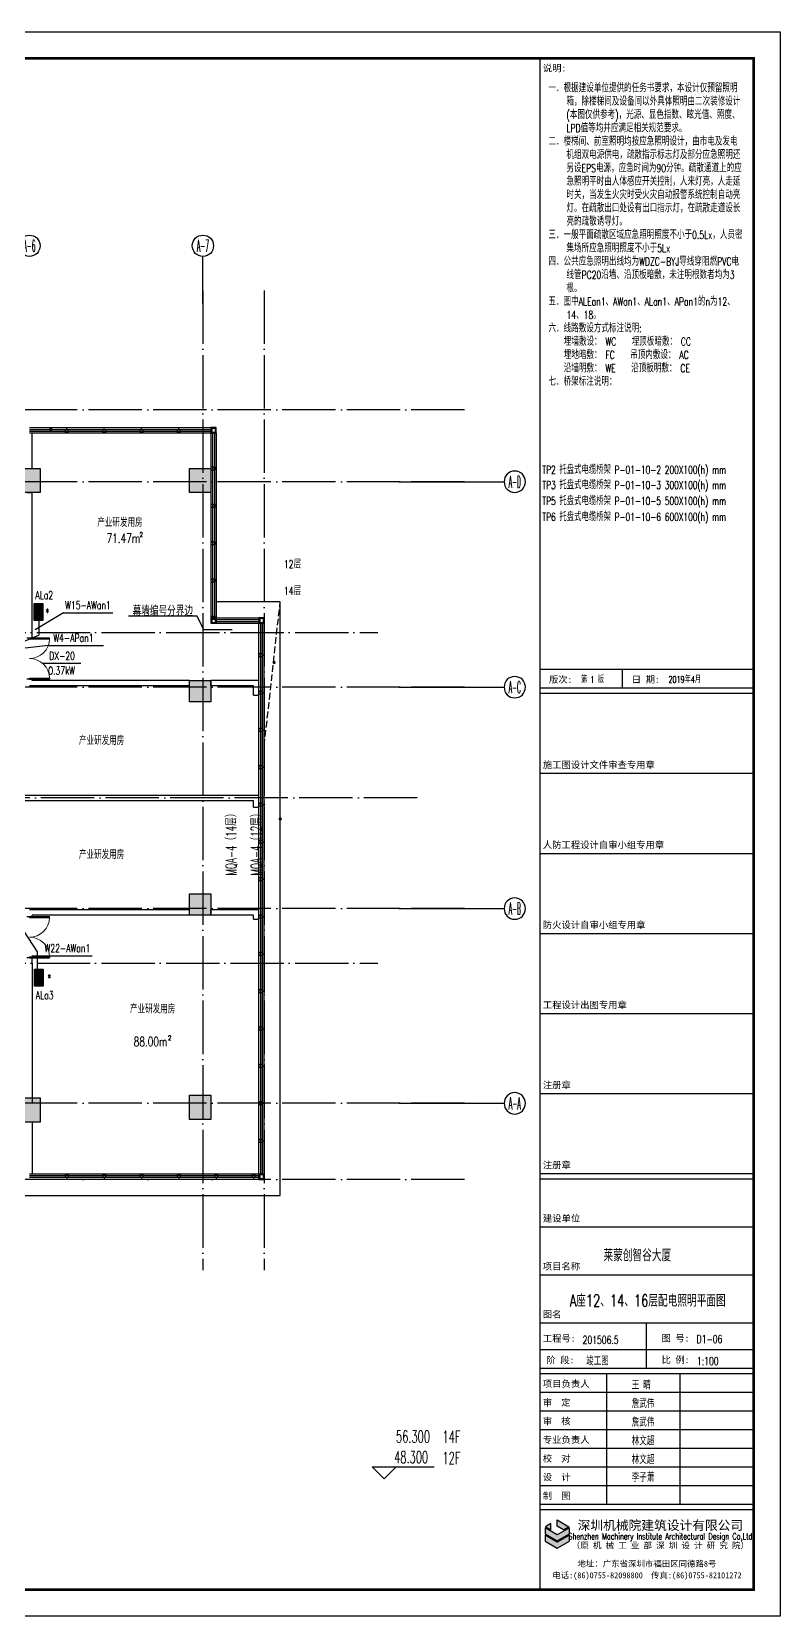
# Model space of a CAD drawing. Extents: x 1980812 to 2226895, y -554123 to 281606.
# Drawn here: x 2036850 to 2064912, y 16005 to 75405 of the extents above; entities that cross this region are included whole.
import ezdxf
from ezdxf.enums import TextEntityAlignment as Align

# ---------------------------------------------------------------- set-up
doc = ezdxf.new("R2010")
doc.units = 0
doc.header["$LTSCALE"] = 1000
doc.header["$MEASUREMENT"] = 0
doc.linetypes.add('DASH', pattern=[0.35, 0.25, -0.1])
doc.linetypes.add('DOTE', pattern=[2.42, 2, -0.2, 0.02, -0.2])
for name, color, linetype in [('$TD_AUDIT_GENERATED_(158)', 8, 'Continuous'), ('$TD_AUDIT_GENERATED_(1F3)', 7, 'Continuous'), ('$TD_AUDIT_GENERATED_(210)', 8, 'Continuous'), ('$TD_AUDIT_GENERATED_(2762)', 8, 'Continuous'), ('$TD_AUDIT_GENERATED_(276D)', 8, 'Continuous'), ('$TD_AUDIT_GENERATED_(2A51)', 8, 'Continuous'), ('1', 1, 'Continuous'), ('7', 7, 'Continuous'), ('AXIS', 7, 'Continuous'), ('AXIS_TEXT', 7, 'Continuous'), ('COLU', 8, 'Continuous'), ('COLU_HATCH', 8, 'Continuous'), ('CURTWALL', 8, 'Continuous'), ('DIM_ELEV', 8, 'Continuous'), ('DIM_SYMB', 8, 'Continuous'), ('dote', 8, 'DOTE'), ('DQ2', 2, 'Continuous'), ('DQ7', 7, 'Continuous'), ('TK', 1, 'Continuous'), ('WALL', 7, 'Continuous'), ('WINDOW', 8, 'Continuous')]:
    doc.layers.add(name, color=color, linetype=linetype)
doc.styles.add('_TCH_AXIS', font='COMPLEX', dxfattribs={"bigfont": 'GBCBIG'})
doc.styles.add('COMPLEX', font='COMPLEX')
doc.styles.add('D8', font='txtw.shx', dxfattribs={"width": 0.7, "bigfont": 'hztxtw.shx'})
doc.styles.add('HEITI', font='simplex.shx', dxfattribs={"width": 0.6, "bigfont": 'hztxt.shx'})
doc.styles.add('HZF', font='ROMANS2', dxfattribs={"width": 0.7, "bigfont": 'HZDF2'})
doc.styles.add('HZTXTW', font='txtw.shx', dxfattribs={"width": 0.6, "bigfont": 'hztxtw.shx'})
doc.styles.add('SONGTI', font='', dxfattribs={"width": 1.1})
doc.styles.get('SONGTI').set_extended_font_data('NSimSun')

# ---------------------------------------------------------------- blocks, each defined once
blk = doc.blocks.new('_AXISO')
blk.add_circle((0, 0), 0.5)
at = {"layer": 'AXIS_TEXT', "style": 'COMPLEX', "width": 1.041667}
blk.add_attdef('A', text='', height=0.56, dxfattribs=at).set_placement((-0.25, -0.28), (0.25, -0.28), align=Align.FIT)
blk = doc.blocks.new('$TD_AUDIT_GENERATED_(9F)')
at = {"layer": 'AXIS'}
for p, q in [((46600, 29979), (46600, 31745)), ((53944, 23300), (57893, 23300)), ((53944, 15600), (57893, 15600)), ((53944, 7300), (57893, 7300)), ((53944, 0), (57893, 0))]:
    blk.add_line(p, q, dxfattribs=at)
at = {"layer": 'dote'}
for p, q in [((46600, 30469), (46600, -6248)), ((48900, 30469), (48900, -6248)), ((56411, 26000), (-8456, 26000)), ((56413, 23300), (-8454, 23300)), ((56413, 15600), (-8454, 15600)), ((54631, 11450), (37209, 11450)), ((56413, 7300), (-8454, 7300)), ((56413, 0), (-8454, 0)), ((56413, -2850), (-8454, -2850))]:
    blk.add_line(p, q, dxfattribs=at)
at = {"layer": 'AXIS'}
ref = blk.add_blockref('_AXISO', (40100, 32145), dxfattribs=dict(at, xscale=800, yscale=800, zscale=800))
ref.add_attrib('A', 'A-6', dxfattribs={"layer": 'AXIS_TEXT', "height": 452.5, "style": '_TCH_AXIS', "width": 0.344262}).set_placement((39874, 31919), (40326, 31919), align=Align.FIT)
ref = blk.add_blockref('_AXISO', (46600, 32145), dxfattribs=dict(at, xscale=800, yscale=800, zscale=800))
ref.add_attrib('A', 'A-7', dxfattribs={"layer": 'AXIS_TEXT', "height": 452.5, "style": '_TCH_AXIS', "width": 0.344262}).set_placement((46374, 31919), (46826, 31919), align=Align.FIT)
ref = blk.add_blockref('_AXISO', (58293, 23300), dxfattribs=dict(at, xscale=-800, yscale=800, zscale=800))
ref.add_attrib('A', 'A-D', dxfattribs={"layer": 'AXIS_TEXT', "height": 452.5, "style": '_TCH_AXIS', "width": 0.328125}).set_placement((58066, 23074), (58519, 23074), align=Align.FIT)
ref = blk.add_blockref('_AXISO', (58293, 15600), dxfattribs=dict(at, xscale=-800, yscale=800, zscale=800))
ref.add_attrib('A', 'A-C', dxfattribs={"layer": 'AXIS_TEXT', "height": 452.5, "style": '_TCH_AXIS', "width": 0.33871}).set_placement((58066, 15374), (58519, 15374), align=Align.FIT)
ref = blk.add_blockref('_AXISO', (58293, 7300), dxfattribs=dict(at, xscale=-800, yscale=800, zscale=800))
ref.add_attrib('A', 'A-B', dxfattribs={"layer": 'AXIS_TEXT', "height": 452.5, "style": '_TCH_AXIS', "width": 0.328125}).set_placement((58066, 7074), (58519, 7074), align=Align.FIT)
ref = blk.add_blockref('_AXISO', (58293, 0), dxfattribs=dict(at, xscale=-800, yscale=800, zscale=800))
ref.add_attrib('A', 'A-A', dxfattribs={"layer": 'AXIS_TEXT', "height": 452.5, "style": '_TCH_AXIS', "width": 0.323077}).set_placement((58066, -226), (58519, -226), align=Align.FIT)
blk = doc.blocks.new('$DorLib2D$00000002')
for p, q in [((-0.5, 0), (-0.5, 0.4875)), ((-0.475, 0.4875), (-0.5, 0.4875)), ((-0.475, 0), (-0.475, 0.4875)), ((0.475, 0), (0.475, 0.4875)), ((0.475, 0.4875), (0.5, 0.4875)), ((0.5, 0), (0.5, 0.4875)), ((-0.5, 0), (-0.475, 0)), ((0.5, 0), (0.475, 0))]:
    blk.add_line(p, q)
at = {"lineweight": 13}
for centre, start, end in [((-0.4875, 0), 0, 88.53072), ((0.4875, 0), 91.46928, 180)]:
    blk.add_arc(centre, 0.4875, start, end, dxfattribs=at)
blk = doc.blocks.new('A$C4923384A')
at = {"layer": '$TD_AUDIT_GENERATED_(158)', "color": 2}
for p, q in [((49500, -4500), (47100, -4500)), ((49500, -26750), (49500, -4500)), ((13750, -26750), (49500, -26750))]:
    blk.add_line(p, q, dxfattribs=at)
at = {"layer": '$TD_AUDIT_GENERATED_(158)', "color": 2, "linetype": 'DASH'}
blk.add_line((48900, -9903), (49500, -4500), dxfattribs=at)
at = {"layer": 'CURTWALL'}
for p, q in [((40100, 2030), (46900, 2030)), ((40100, 1963), (46900, 1963)), ((40100, 1897), (46900, 1897)), ((40100, 1830), (46900, 1830)), ((46900, 2030), (46900, 1830)), ((46900, 1830), (46900, -5100)), ((47100, 1830), (46900, 1830)), ((46967, 1830), (46967, -5100)), ((47033, 1830), (47033, -5100)), ((47100, 1830), (47100, -5100)), ((47100, -5100), (46900, -5100)), ((47100, -5100), (48700, -5100)), ((47100, -5100), (47100, -5300)), ((47100, -5167), (48700, -5167)), ((47100, -5233), (48700, -5233)), ((47100, -5300), (48700, -5300)), ((48700, -5100), (48700, -5300)), ((48700, -25950), (48700, -5300)), ((48700, -5300), (48900, -5300)), ((48767, -25950), (48767, -5300)), ((48833, -25950), (48833, -5300)), ((48900, -25950), (48900, -5300)), ((48700, -25950), (40100, -25950)), ((48700, -26017), (40100, -26017)), ((48700, -26083), (40100, -26083)), ((48700, -26150), (48700, -25950)), ((48700, -25950), (48900, -25950)), ((48700, -26150), (40100, -26150))]:
    blk.add_line(p, q, dxfattribs=at)
for points in [[(47100, 2030), (46900, 2030), (46900, 1830), (47100, 1830)], [(47070, 2000), (46930, 2000), (46930, 1860), (47070, 1860)], [(47100, -5100), (46900, -5100), (46900, -5300), (47100, -5300)], [(47070, -5130), (46930, -5130), (46930, -5270), (47070, -5270)], [(48900, -5100), (48700, -5100), (48700, -5300), (48900, -5300)], [(48870, -5130), (48730, -5130), (48730, -5270), (48870, -5270)], [(48900, -25950), (48700, -25950), (48700, -26150), (48900, -26150)], [(48870, -25980), (48730, -25980), (48730, -26120), (48870, -26120)]]:
    blk.add_lwpolyline(points, close=True, dxfattribs=at)
at = {"layer": 'DIM_SYMB', "const_width": 60}
for points in [[(49298, -6782, 1), (49241, -6766, 1)], [(49529, -12645, 1), (49471, -12629, 1)]]:
    blk.add_lwpolyline(points, format="xyb", close=True, dxfattribs=at)
at = {"layer": 'dote'}
for p, q in [((6500, -5650), (53154, -5650)), ((6500, -18050), (53154, -18050))]:
    blk.add_line(p, q, dxfattribs=at)
at = {"layer": 'WALL'}
for p, q in [((40200, 500), (40200, 1830)), ((40000, 500), (40200, 500)), ((40000, -400), (40200, -400)), ((40200, -5650), (40200, -400)), ((40000, -5850), (40200, -5850)), ((40200, -5850), (40200, -5650)), ((40200, -7400), (40000, -7400)), ((46100, -7650), (40100, -7650)), ((40200, -7450), (40200, -7400)), ((46100, -7450), (40200, -7450)), ((46100, -7650), (46100, -7450)), ((48600, -7450), (46900, -7450)), ((46900, -7650), (46900, -7450)), ((48500, -7650), (46900, -7650)), ((48500, -8000), (48500, -7650)), ((48700, -7450), (48600, -7450)), ((48700, -7650), (48700, -7450)), ((48700, -7650), (48700, -7650)), ((48700, -8000), (48700, -7650)), ((48500, -8000), (48700, -8000)), ((37900, -11750), (48700, -11750)), ((48700, -12200), (48700, -11750)), ((37900, -11950), (48500, -11950)), ((48500, -12200), (48500, -11950)), ((48500, -12200), (48700, -12200)), ((40000, -16300), (40200, -16300)), ((46100, -16050), (40100, -16050)), ((40200, -16300), (40200, -16250)), ((46100, -16250), (40200, -16250)), ((46100, -16250), (46100, -16050)), ((48600, -16050), (46900, -16050)), ((46900, -16250), (46900, -16050)), ((48500, -16250), (46900, -16250)), ((48500, -16400), (48500, -16250)), ((48500, -16400), (48700, -16400)), ((48700, -16050), (48600, -16050)), ((48700, -16250), (48700, -16050)), ((48700, -16250), (48700, -16250)), ((48700, -16400), (48700, -16250)), ((40200, -17850), (40000, -17850)), ((40200, -18050), (40200, -17850)), ((40200, -18050), (40200, -23300)), ((40200, -23300), (40000, -23300)), ((40200, -24000), (40000, -24000)), ((40200, -24000), (40200, -25950))]:
    blk.add_line(p, q, dxfattribs=at)
at = {"layer": 'WINDOW', "xscale": -1550, "zscale": -1550}
for p, yscale, rotation in [((40100, -6625), -1550, 89.99999999897491), ((40100, -17075), 1550, 270.0000000042127)]:
    blk.add_blockref('$DorLib2D$00000002', p, dxfattribs=dict(at, yscale=yscale, rotation=rotation))
at = {"layer": '$TD_AUDIT_GENERATED_(1F3)', "style": 'HZF', "width": 0.7}
for s, height, p in [('71.47m', 350, (43623, -2118)), ('2', 175, (44290, -1980)), ('2', 175, (45355, -20848)), ('88.00m', 350, (44639, -20986))]:
    blk.add_text(s, height=height, dxfattribs=at).set_placement(p, align=Align.MIDDLE_CENTER)
blk = doc.blocks.new('A$C312424F2')
at = {"layer": '$TD_AUDIT_GENERATED_(1F3)', "style": 'D8', "width": 0.7}
for p in [(43491, -1537), (42805, -9712), (42805, -13987), (44718, -19773)]:
    blk.add_text('\\M+5B2FA\\M+5D2B5\\M+5D1D0\\M+5B7A2\\M+5D3C3\\M+5B7BF', height=300, rotation=0.00057, dxfattribs=at).set_placement(p, align=Align.MIDDLE_CENTER)
blk = doc.blocks.new('$TD_AUDIT_GENERATED_(2768)')
at = {"layer": '$TD_AUDIT_GENERATED_(276D)'}
blk.add_line((115028288, 22648046), (115028222, 22648046), dxfattribs=at)
for points in [[(115028222, 22648096), (115028225, 22648096), (115028225, 22647996), (115028222, 22647996)], [(115028288, 22648096), (115028422, 22648096), (115028422, 22647996), (115028288, 22647996)]]:
    blk.add_lwpolyline(points, close=True, dxfattribs=at)
blk = doc.blocks.new('$TD_AUDIT_GENERATED_(27E6)')
at = {"layer": 'WINDOW'}
for p, rotation in [((-22606546, 115030252), 270), ((-22605146, 115030252), 270), ((-22603746, 115030252), 270), ((-22602346, 115030252), 270), ((22689546, -115054372), 90), ((22690946, -115054372), 90), ((22692346, -115054372), 90), ((22693746, -115054372), 90), ((22695146, -115054372), 90), ((22696546, -115054372), 90)]:
    blk.add_blockref('$TD_AUDIT_GENERATED_(2768)', p, dxfattribs=dict(at, rotation=rotation))
at = {"layer": 'WINDOW', "xscale": -1}
for p in [(115075322, -22647546), (115075322, -22648946), (115075322, -22650346), (115075322, -22651746), (115075322, -22653146), (115077122, -22654546), (115077122, -22655946), (115077122, -22657346), (115077122, -22658746), (115077122, -22660146), (115077122, -22661546), (115077122, -22662946), (115077122, -22664346), (115077122, -22665746), (115077122, -22667146), (115077122, -22668546), (115077122, -22669946), (115077122, -22671346), (115077122, -22672746)]:
    blk.add_blockref('$TD_AUDIT_GENERATED_(2768)', p, dxfattribs=at)
blk = doc.blocks.new('$TD_AUDIT_GENERATED_(3B77)')
at = {"layer": 'COLU_HATCH'}
h = blk.add_hatch(color=256, dxfattribs=at)
h.dxf.hatch_style = 1
h.paths.add_polyline_path([(39700, 23800), (40500, 23800), (40500, 22900), (39700, 22900)])
h = blk.add_hatch(color=256, dxfattribs=at)
h.dxf.hatch_style = 1
h.paths.add_polyline_path([(46100, 23800), (46900, 23800), (46900, 22900), (46100, 22900)])
h = blk.add_hatch(color=256, dxfattribs=at)
h.dxf.hatch_style = 1
h.paths.add_polyline_path([(46900, 15850), (46900, 15050), (46100, 15050), (46100, 15850)])
h = blk.add_hatch(color=256, dxfattribs=at)
h.dxf.hatch_style = 1
h.paths.add_polyline_path([(46100, 7050), (46100, 7850), (46900, 7850), (46900, 7050)])
h = blk.add_hatch(color=256, dxfattribs=at)
h.dxf.hatch_style = 1
h.paths.add_polyline_path([(39700, 200), (40500, 200), (40500, -700), (39700, -700)])
h = blk.add_hatch(color=256, dxfattribs=at)
h.dxf.hatch_style = 1
h.paths.add_polyline_path([(46100, -600), (46100, 300), (46900, 300), (46900, -600)])
at = {"layer": 'COLU'}
for points in [[(39700, 23800), (40500, 23800), (40500, 22900), (39700, 22900)], [(46100, 23800), (46900, 23800), (46900, 22900), (46100, 22900)], [(46900, 15850), (46900, 15050), (46100, 15050), (46100, 15850)], [(46100, 7050), (46100, 7850), (46900, 7850), (46900, 7050)], [(39700, 200), (40500, 200), (40500, -700), (39700, -700)], [(46100, -600), (46100, 300), (46900, 300), (46900, -600)]]:
    blk.add_lwpolyline(points, close=True, dxfattribs=at)
blk = doc.blocks.new('*X245')
at = {"color": 0}
for p, q in [((8700, 8370), (9500, 8370)), ((8700, 8340), (9500, 8340)), ((8700, 8310), (9500, 8310)), ((8700, 8280), (9500, 8280)), ((8700, 8250), (9500, 8250)), ((8700, 8220), (9500, 8220)), ((8700, 8190), (9500, 8190)), ((8700, 8160), (9500, 8160)), ((8700, 8130), (9500, 8130)), ((8700, 8100), (9500, 8100)), ((8700, 8070), (9500, 8070)), ((8700, 8040), (9500, 8040)), ((8700, 8010), (9500, 8010))]:
    blk.add_line(p, q, dxfattribs=at)
blk = doc.blocks.new('XM')
at = {"layer": '1'}
for p, q in [((320, 168), (-320, 168)), ((-320, 168), (-320, -152)), ((320, -152), (320, 168)), ((-320, -152), (320, -152))]:
    blk.add_line(p, q, dxfattribs=at)
at = {"layer": '1', "xscale": 0.8, "yscale": 0.8, "zscale": 0.8}
blk.add_blockref('*X245', (-7280, -6552), dxfattribs=at)
blk = doc.blocks.new('tu kuang A1 A')
at = {"layer": 'TK'}
h = blk.add_hatch(color=256, dxfattribs=at)
h.paths.add_polyline_path([(75976, 3247), (75738, 3384), (75738, 3611), (76172, 3360)])
h.paths.add_polyline_path([(75303, 3360), (75499, 3247), (75499, 3473)])
h.paths.add_polyline_path([(75280, 3095), (75738, 2831), (76195, 3095), (76195, 3321), (75738, 3057), (75280, 3321)])
h.paths.add_polyline_path([(75738, 2553), (76195, 2817), (76195, 3043), (75738, 2779), (75280, 3043), (75280, 2817)])
for p, q in [((75100, 1000), (75100, 58400)), ((83100, 1000), (83100, 58400)), ((75100, 35500), (83100, 35500)), ((78187, 34800), (78187, 35500)), ((75100, 34800), (83100, 34800)), ((75100, 34600), (83100, 34600)), ((75100, 31600), (83100, 31600)), ((75100, 28600), (83100, 28600)), ((75100, 25600), (83100, 25600)), ((75100, 22600), (83100, 22600)), ((75100, 19600), (83100, 19600)), ((75100, 16600), (83100, 16600)), ((75100, 16400), (83100, 16400)), ((75100, 16400), (83100, 16400)), ((75100, 16400), (83100, 16400)), ((75100, 16400), (83100, 16400)), ((75100, 16400), (83100, 16400)), ((75100, 14600), (83100, 14600)), ((75100, 14600), (83100, 14600)), ((75100, 14600), (83100, 14600)), ((75100, 14600), (83100, 14600)), ((75100, 14600), (83100, 14600)), ((75100, 12800), (83100, 12800)), ((75100, 11000), (83100, 11000)), ((79087, 9286), (79087, 11000)), ((75100, 10000), (83100, 10000)), ((75100, 9300), (83100, 9300)), ((75100, 9300), (83100, 9300)), ((75100, 9300), (83100, 9300)), ((75100, 9100), (83100, 9100)), ((77600, 4200), (77600, 9100)), ((80350, 4200), (80350, 9100)), ((75100, 8400), (83100, 8400)), ((75100, 7700), (83100, 7700)), ((75100, 7000), (83100, 7000)), ((75100, 6300), (83100, 6300)), ((75100, 5600), (83100, 5600)), ((75100, 4900), (83100, 4900)), ((75100, 4200), (83100, 4200)), ((75100, 4000), (83100, 4000)), ((83100, 1000), (75100, 1000))]:
    blk.add_line(p, q, dxfattribs=at)
for points in [[(0, 59400), (84100, 59400), (84100, 0), (0, 0)], [(75976, 3247), (75738, 3384), (75738, 3611), (76172, 3360)], [(75280, 3095), (75738, 2831), (76195, 3095), (76195, 3321), (75738, 3057), (75280, 3321)], [(75738, 2553), (76195, 2817), (76195, 3043), (75738, 2779), (75280, 3043), (75280, 2817)], [(75303, 3360), (75499, 3247), (75499, 3473)]]:
    blk.add_lwpolyline(points, close=True, dxfattribs=at)
at = {"layer": 'TK', "const_width": 100}
blk.add_lwpolyline([(83100, 1000), (83100, 58400), (2500, 58400), (2500, 1000)], close=True, dxfattribs=at)
at = {"layer": '7', "style": 'D8', "width": 0.7}
for s, height, p in [('\\M+5B5DA 1 \\M+5B0E6', 250, (76625, 34995)), ('2019\\M+5C4EA4\\M+5D4C2', 250, (79909, 34997)), ('201506.5', 300, (76689, 10210)), ('\\M+5BFA2\\M+5B9A4\\M+5CDBC', 300, (76820, 9408)), ('1:100', 300, (80977, 9415)), ('\\M+5CDF5 \\M+5C7E7', 300, (78530, 8510)), ('\\M+5D5B2\\M+5CEE4\\M+5CEB0', 300, (78530, 7816)), ('\\M+5D5B2\\M+5CEE4\\M+5CEB0', 300, (78530, 7116)), ('\\M+5C1D6\\M+5CEC4\\M+5B3AC', 300, (78530, 6414)), ('\\M+5C1D6\\M+5CEC4\\M+5B3AC', 300, (78530, 5714)), ('\\M+5C0EE\\M+5D7D3\\M+5CFF4', 300, (78530, 5048))]:
    blk.add_text(s, height=height, dxfattribs=at).set_placement(p)
at = {"layer": '7', "color": 1, "style": 'D8', "width": 0.7}
blk.add_text('\\M+5C0B3\\M+5C3C9\\M+5B4B4\\M+5D6C7\\M+5B9C8\\M+5B4F3\\M+5CFC3', height=450, dxfattribs=at).set_placement((77472, 13307))
at = {"layer": 'TK', "style": 'SONGTI'}
for s, p in [('\\M+5CBB5\\M+5C3F7:', (75198, 57909)), ('\\M+5B0E6\\M+5B4CE:', (75428, 34992)), ('\\M+5C8D5 \\M+5C6DA:', (78532, 34992)), ('\\M+5CAA9\\M+5B9A4\\M+5CDBC\\M+5C9E8\\M+5BCC6\\M+5CEC4\\M+5BCFE\\M+5C9F3\\M+5B2E9\\M+5D7A8\\M+5D3C3\\M+5D5C2', (75198, 31792)), ('\\M+5C8CB\\M+5B7C0\\M+5B9A4\\M+5B3CC\\M+5C9E8\\M+5BCC6\\M+5D7D4\\M+5C9F3\\M+5D0A1\\M+5D7E9\\M+5D7A8\\M+5D3C3\\M+5D5C2', (75198, 28792)), ('\\M+5B7C0\\M+5BBF0\\M+5C9E8\\M+5BCC6\\M+5D7D4\\M+5C9F3\\M+5D0A1\\M+5D7E9\\M+5D7A8\\M+5D3C3\\M+5D5C2', (75198, 25792)), ('\\M+5B9A4\\M+5B3CC\\M+5C9E8\\M+5BCC6\\M+5B3F6\\M+5CDBC\\M+5D7A8\\M+5D3C3\\M+5D5C2', (75198, 22792)), ('\\M+5D7A2\\M+5B2E1\\M+5D5C2', (75198, 19792)), ('\\M+5D7A2\\M+5B2E1\\M+5D5C2', (75198, 16792)), ('\\M+5BDA8\\M+5C9E8\\M+5B5A5\\M+5CEBB', (75198, 14792)), ('\\M+5CFEE\\M+5C4BF\\M+5C3FB\\M+5B3C6', (75198, 12992)), ('\\M+5CDBC\\M+5C3FB', (75198, 11192)), ('\\M+5B9A4\\M+5B3CC\\M+5BAC5:', (75198, 10294)), ('\\M+5B1C8 \\M+5C0FD:', (79649, 9492)), ('\\M+5CFEE\\M+5C4BF\\M+5B8BA\\M+5D4F0\\M+5C8CB', (75198, 8592)), ('\\M+5C9F3  \\M+5B6A8', (75198, 7892)), ('\\M+5C9F3  \\M+5BACB', (75198, 7192)), ('\\M+5D7A8\\M+5D2B5\\M+5B8BA\\M+5D4F0\\M+5C8CB', (75198, 6492)), ('\\M+5D0A3  \\M+5B6D4', (75198, 5792)), ('\\M+5C9E8  \\M+5BCC6', (75198, 5092)), ('\\M+5D6C6  \\M+5CDBC', (75198, 4392))]:
    blk.add_text(s, height=250, dxfattribs=at).set_placement(p)
for s, p in [('\\M+5CDBC \\M+5BAC5:', (80166, 10425)), ('\\M+5BDD7 \\M+5B6CE:', (75853, 9606))]:
    blk.add_text(s, height=250, dxfattribs=at).set_placement(p, align=Align.MIDDLE_CENTER)
for s, height, p in [('\\M+5C9EE\\M+5DBDA\\M+5BBFA\\M+5D0B5\\M+5D4BA\\M+5BDA8\\M+5D6FE\\M+5C9E8\\M+5BCC6\\M+5D3D0\\M+5CFDE\\M+5B9AB\\M+5CBBE', 350, (79605, 3238)), ('\\M+5A3A8\\M+5D4AD \\M+5BBFA \\M+5D0B5 \\M+5B9A4 \\M+5D2B5 \\M+5B2BF \\M+5C9EE \\M+5DBDA \\M+5C9E8 \\M+5BCC6 \\M+5D1D0 \\M+5BEBF \\M+5D4BA\\M+5A3A9', 228, (79605, 2543)), ('\\M+5B5D8\\M+5D6B7\\M+5A3BA\\M+5B9E3\\M+5B6AB\\M+5CAA1\\M+5C9EE\\M+5DBDA\\M+5CAD0\\M+5B8A3\\M+5CCEF\\M+5C7F8\\M+5CDAC\\M+5B5C2\\M+5C2B78\\M+5BAC5', 225.625, (79100, 1860)), ('\\M+5B5E7\\M+5BBB0:(86)0755-82098800  \\M+5B4AB\\M+5D5E6:(86)0755-82101272', 225.62, (79100, 1424))]:
    blk.add_text(s, height=height, dxfattribs=at).set_placement(p, align=Align.CENTER)
at = {"layer": 'TK', "style": 'HEITI', "width": 0.7}
blk.add_text('Shenzhen Machinery Institute Architectural Design Co,Ltd', height=229, dxfattribs=at).set_placement((79605, 2884), align=Align.CENTER)

msp = doc.modelspace()

# ---------------------------------------------------------------- linework, layer by layer
at = {"layer": '$TD_AUDIT_GENERATED_(2A51)'}
for p, q in [((2043051.4, 53494.2), (2040474, 53494.2)), ((2043306.8, 52984), (2043051.4, 53494.2)), ((2044366.5, 52984), (2043306.8, 52984))]:
    msp.add_line(p, q, dxfattribs=at)
at = {"layer": 'DIM_ELEV'}
for p, q in [((2050057.1, 21158.5), (2049607.1, 21608.5)), ((2049607.1, 21608.5), (2051940.8, 21608.5)), ((2050057.1, 21158.5), (2050507.1, 21608.5))]:
    msp.add_line(p, q, dxfattribs=at)
at = {"layer": 'DIM_SYMB', "const_width": 60}
msp.add_lwpolyline([(2037564.6, 60527.2, 1), (2037558.4, 60467.5, 1)], format="xyb", close=True, dxfattribs=at)
at = {"layer": 'DQ2'}
for p in [(2037114.9, 53327), (2036539.5, 52540.3)]:
    msp.add_line(p, (2037114.9, 52789.5), dxfattribs=at)
msp.add_lwpolyline([(2037064, 40262.1), (2037064, 40917.5), (2036398.5, 41946.5)], dxfattribs=at)
at = {"layer": 'DQ7'}
for p, q in [((2038044.7, 53624.6), (2036975.6, 52979.5)), ((2038044.7, 53624.6), (2039891.5, 53624.6)), ((2037469, 52398), (2036178, 52242)), ((2037469, 52398), (2039539.2, 52398)), ((2037283.3, 51728.3), (2038691.5, 51728.3)), ((2036855.3, 40767.1), (2039121.3, 40767.1))]:
    msp.add_line(p, q, dxfattribs=at)

# ---------------------------------------------------------------- block references
at = {"layer": '$TD_AUDIT_GENERATED_(1F3)'}
msp.add_blockref('A$C312424F2', (1996666.5, 58534), dxfattribs=at)
at = {"layer": '$TD_AUDIT_GENERATED_(210)'}
msp.add_blockref('A$C4923384A', (1996666.5, 58534), dxfattribs=at)
at = {"layer": '$TD_AUDIT_GENERATED_(2762)'}
msp.add_blockref('$TD_AUDIT_GENERATED_(27E6)', (1996666.5, 58534), dxfattribs=at)
at = {"layer": 'COLU'}
msp.add_blockref('$TD_AUDIT_GENERATED_(3B77)', (1996666.5, 35234), dxfattribs=at)
at = {"layer": 'DQ2'}
msp.add_blockref('tu kuang A1 A', (1980812.3, 16004.8), dxfattribs=at)
at = {"layer": 'DQ2', "xscale": -1, "rotation": 270}
for p in [(2037098.9, 53647), (2037112, 39942.1)]:
    msp.add_blockref('XM', p, dxfattribs=at)
at = {"layer": 'WALL'}
msp.add_blockref('$TD_AUDIT_GENERATED_(9F)', (1996666.5, 35234), dxfattribs=at)

# ---------------------------------------------------------------- texts
at = {"layer": '$TD_AUDIT_GENERATED_(1F3)', "style": 'D8', "width": 0.7}
for s, p in [('12\\M+5B2E3', (2046626, 55442.5)), ('14\\M+5B2E3', (2046626.7, 54442.5))]:
    msp.add_text(s, height=300, rotation=0.000571, dxfattribs=at).set_placement(p, align=Align.MIDDLE_CENTER)
at = {"layer": '$TD_AUDIT_GENERATED_(2A51)', "style": 'HZTXTW', "width": 0.6}
for s, rotation, p in [('\\M+5C4BB\\M+5C7BD\\M+5B1E0\\M+5BAC5\\M+5B7D6\\M+5BDE7\\M+5B1DF', 359.999429, (2041766.4, 53694.2)), ('MQA-4\\M+5A3A814\\M+5B2E3\\M+5A3A9', 90.000571, (2044323, 45026.1)), ('MQA-4\\M+5A3A812\\M+5B2E3\\M+5A3A9', 90.000571, (2045265.8, 45026.1))]:
    msp.add_text(s, height=400, rotation=rotation, dxfattribs=at).set_placement(p, align=Align.MIDDLE_CENTER)
at = {"layer": '7', "style": 'D8', "width": 0.7}
msp.add_text('D1-06', height=300, dxfattribs=at).set_placement((2061776.8, 26245.7))
at = {"layer": 'DIM_ELEV', "color": 7, "style": 'HZTXTW', "width": 0.6}
for s, p in [('56.300', (2050506.5, 22517.1)), ('14F', (2052249.6, 22508.9)), ('48.300', (2050437.9, 21746.1)), ('12F', (2052249.6, 21712.6))]:
    msp.add_text(s, height=450, dxfattribs=at).set_placement(p)
at = {"layer": 'DQ7', "style": 'D8', "width": 0.68}
for s, p in [('TP2 \\M+5CDD0\\M+5C5CC\\M+5CABD\\M+5B5E7\\M+5C0C2\\M+5C7C5\\M+5BCDC P-01-10-2 200X100(h) mm', (2055994.9, 58833.4)), ('TP3 \\M+5CDD0\\M+5C5CC\\M+5CABD\\M+5B5E7\\M+5C0C2\\M+5C7C5\\M+5BCDC P-01-10-3 300X100(h) mm', (2055994.9, 58261.6)), ('TP5 \\M+5CDD0\\M+5C5CC\\M+5CABD\\M+5B5E7\\M+5C0C2\\M+5C7C5\\M+5BCDC P-01-10-5 500X100(h) mm', (2055994.9, 57662.9)), ('TP6 \\M+5CDD0\\M+5C5CC\\M+5CABD\\M+5B5E7\\M+5C0C2\\M+5C7C5\\M+5BCDC P-01-10-6 600X100(h) mm', (2055994.9, 57065.7))]:
    msp.add_text(s, height=300, dxfattribs=at).set_placement(p)
at = {"layer": 'DQ7', "style": 'D8', "width": 0.7}
for s, p in [('ALa2', (2037321.4, 54281.9)), ('W15-AWan1', (2038959.6, 53905.1)), ('*', (2037437.9, 53634.9)), ('W4-APan1', (2038416.4, 52678.5)), ('DX-20', (2037987.9, 52008.7)), ('0.37kW', (2037970.8, 51454.3)), ('W22-AWan1', (2038189.4, 41047.6)), ('*', (2037507.5, 39929.9)), ('ALa3', (2037337.5, 39284.8))]:
    msp.add_text(s, height=300, dxfattribs=at).set_placement(p, align=Align.MIDDLE)
at = {"layer": 'DQ7', "color": 1, "style": 'D8', "width": 0.7}
msp.add_text('A\\M+5D7F912\\M+5A1A214\\M+5A1A216\\M+5B2E3\\M+5C5E4\\M+5B5E7\\M+5D5D5\\M+5C3F7\\M+5C6BD\\M+5C3E6\\M+5CDBC', height=450, dxfattribs=at).set_placement((2059940.3, 27612), align=Align.CENTER)
at = {"layer": 'DQ7', "insert": (2056220.2, 73439.7), "char_height": 300, "width": 7255.282, "attachment_point": 1, "style": 'D8'}
msp.add_mtext('\\pi-675,l675;\\M+5D2BB\\M+5A3AE\\M+5B8F9\\M+5BEDD\\M+5BDA8\\M+5C9E8\\M+5B5A5\\M+5CEBB\\M+5CCE1\\M+5B9A9\\M+5B5C4\\M+5C8CE\\M+5CEF1\\M+5CAE9\\M+5D2AA\\M+5C7F3\\M+5A3AC\\M+5B1BE\\M+5C9E8\\M+5BCC6\\M+5BDF6\\M+5D4A4\\M+5C1F4\\M+5D5D5\\M+5C3F7\\M+5CFE4\\M+5A3AC\\M+5B3FD\\M+5C2A5\\M+5CCDD\\M+5BCE4\\M+5BCB0\\M+5C9E8\\M+5B1B8\\M+5BCE4\\M+5D2D4\\M+5CDE2\\M+5BEDF\\M+5CCE5\\M+5D5D5\\M+5C3F7\\M+5D3C9\\M+5B6FE\\M+5B4CE\\M+5D7B0\\M+5D0DE\\M+5C9E8\\M+5BCC6(\\M+5B1BE\\M+5CDBC\\M+5BDF6\\M+5B9A9\\M+5B2CE\\M+5BFBC)\\M+5A3AC\\M+5B9E2\\M+5D4B4\\M+5A1A2\\M+5CFD4\\M+5C9AB\\M+5D6B8\\M+5CAFD\\M+5A1A2\\M+5D1A3\\M+5B9E2\\M+5D6B5\\M+5A1A2\\M+5D5D5\\M+5B6C8\\M+5A1A2LPD\\M+5D6B5\\M+5B5C8\\M+5BEF9\\M+5B2A2\\M+5D3A6\\M+5C2FA\\M+5D7E3\\M+5CFE0\\M+5B9D8\\M+5B9E6\\M+5B7B6\\M+5D2AA\\M+5C7F3\\M+5A1A3\\P\\M+5B6FE\\M+5A3AE\\M+5C2A5\\M+5CCDD\\M+5BCE4\\M+5A1A2\\M+5C7B0\\M+5CAD2\\M+5D5D5\\M+5C3F7\\M+5BEF9\\M+5B0B4\\M+5D3A6\\M+5BCB1\\M+5D5D5\\M+5C3F7\\M+5C9E8\\M+5BCC6\\M+5A3AC\\M+5D3C9\\M+5CAD0\\M+5B5E7\\M+5BCB0\\M+5B7A2\\M+5B5E7\\M+5BBFA\\M+5D7E9\\M+5CBAB\\M+5B5E7\\M+5D4B4\\M+5B9A9\\M+5B5E7\\M+5A3AC\\M+5CAE8\\M+5C9A2\\M+5D6B8\\M+5CABE\\M+5B1EA\\M+5D6BE\\M+5B5C6\\M+5BCB0\\M+5B2BF\\M+5B7D6\\M+5D3A6\\M+5BCB1\\M+5D5D5\\M+5C3F7\\M+5BBB9\\M+5C1ED\\M+5C9E8EPS\\M+5B5E7\\M+5D4B4\\M+5A3AC\\M+5D3A6\\M+5BCB1\\M+5CAB1\\M+5BCE4\\M+5CEAA90\\M+5B7D6\\M+5D6D3\\M+5A1A3\\M+5CAE8\\M+5C9A2\\M+5CDA8\\M+5B5C0\\M+5C9CF\\M+5B5C4\\M+5D3A6\\M+5BCB1\\M+5D5D5\\M+5C3F7\\M+5C6BD\\M+5CAB1\\M+5D3C9\\M+5C8CB\\M+5CCE5\\M+5B8D0\\M+5D3A6\\M+5BFAA\\M+5B9D8\\M+5BFD8\\M+5D6C6\\M+5A3AC\\M+5C8CB\\M+5C0B4\\M+5B5C6\\M+5C1C1\\M+5A3AC\\M+5C8CB\\M+5D7DF\\M+5D1D3\\M+5CAB1\\M+5B9D8\\M+5A3AC\\M+5B5B1\\M+5B7A2\\M+5C9FA\\M+5BBF0\\M+5D4D6\\M+5CAB1\\M+5CADC\\M+5BBF0\\M+5D4D6\\M+5D7D4\\M+5B6AF\\M+5B1A8\\M+5BEAF\\M+5CFB5\\M+5CDB3\\M+5BFD8\\M+5D6C6\\M+5D7D4\\M+5B6AF\\M+5C1C1\\M+5B5C6\\M+5A1A3\\M+5D4DA\\M+5CAE8\\M+5C9A2\\M+5B3F6\\M+5BFDA\\M+5B4A6\\M+5C9E8\\M+5D3D0\\M+5B3F6\\M+5BFDA\\M+5D6B8\\M+5CABE\\M+5B5C6\\M+5A3AC\\M+5D4DA\\M+5CAE8\\M+5C9A2\\M+5D7DF\\M+5B5C0\\M+5C9E8\\M+5B3A4\\M+5C1C1\\M+5B5C4\\M+5CAE8\\M+5C9A2\\M+5D3D5\\M+5B5BC\\M+5B5C6\\M+5A1A3\\P\\M+5C8FD\\M+5A3AE\\M+5D2BB\\M+5B0E3\\M+5C6BD\\M+5C3E6\\M+5CAE8\\M+5C9A2\\M+5C7F8\\M+5D3F2\\M+5D3A6\\M+5BCB1\\M+5D5D5\\M+5C3F7\\M+5D5D5\\M+5B6C8\\M+5B2BB\\M+5D0A1\\M+5D3DA0.5Lx\\M+5A3AC\\M+5C8CB\\M+5D4B1\\M+5C3DC\\M+5BCAF\\M+5B3A1\\M+5CBF9\\M+5D3A6\\M+5BCB1\\M+5D5D5\\M+5C3F7\\M+5D5D5\\M+5B6C8\\M+5B2BB\\M+5D0A1\\M+5D3DA5Lx\\P\\M+5CBC4\\M+5A3AE\\M+5B9AB\\M+5B9B2\\M+5D3A6\\M+5BCB1\\M+5D5D5\\M+5C3F7\\M+5B3F6\\M+5CFDF\\M+5BEF9\\M+5CEAAWDZC-BYJ\\M+5B5BC\\M+5CFDF\\M+5B4A9\\M+5D7E8\\M+5C8BCPVC\\M+5B5E7\\M+5CFDF\\M+5B9DCPC20\\M+5D1D8\\M+5C7BD\\M+5A1A2\\M+5D1D8\\M+5B6A5\\M+5B0E5\\M+5B0B5\\M+5B7F3\\M+5A3AC\\M+5CEB4\\M+5D7A2\\M+5C3F7\\M+5B8F9\\M+5CAFD\\M+5D5DF\\M+5BEF9\\M+5CEAA3\\M+5B8F9\\M+5A1A3\\P\\M+5CEE5\\M+5A3AE\\M+5CDBC\\M+5D6D0ALEan1\\M+5A1A2AWan1\\M+5A1A2ALan1\\M+5A1A2APan1\\M+5B5C4n\\M+5CEAA12\\M+5A1A214\\M+5A1A218\\M+5A1A3\\P\\M+5C1F9\\M+5A3AE\\M+5CFDF\\M+5C2B7\\M+5B7F3\\M+5C9E8\\M+5B7BD\\M+5CABD\\M+5B1EA\\M+5D7A2\\M+5CBB5\\M+5C3F7:\\P    \\M+5C2F1\\M+5C7BD\\M+5B7F3\\M+5C9E8\\M+5A3BA WC    \\M+5C2F1\\M+5B6A5\\M+5B0E5\\M+5B0B5\\M+5B7F3\\M+5A3BA CC\\P    \\M+5C2F1\\M+5B5D8\\M+5B0B5\\M+5B7F3\\M+5A3BA FC    \\M+5B5F5\\M+5B6A5\\M+5C4DA\\M+5B7F3\\M+5C9E8\\M+5A3BA AC\\P    \\M+5D1D8\\M+5C7BD\\M+5C3F7\\M+5B7F3\\M+5A3BA WE    \\M+5D1D8\\M+5B6A5\\M+5B0E5\\M+5C3F7\\M+5B7F3\\M+5A3BA CE\\P\\M+5C6DF\\M+5A3AE\\M+5C7C5\\M+5BCDC\\M+5B1EA\\M+5D7A2\\M+5CBB5\\M+5C3F7\\M+5A3BA', dxfattribs=at)

doc.saveas('drawing.dxf')
